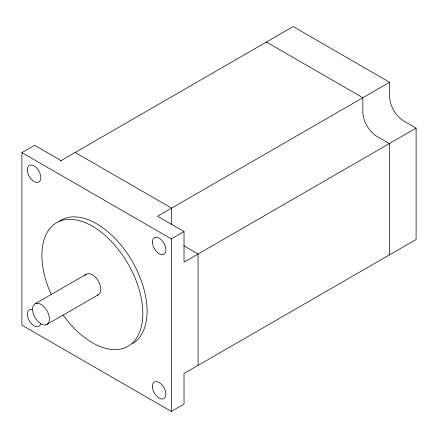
<?xml version="1.0" encoding="UTF-8"?>
<svg xmlns="http://www.w3.org/2000/svg" width="438" height="438" viewBox="0 0 438 438"><rect width="100%" height="100%" fill="white"/><g stroke="black" fill="none" stroke-linecap="round" stroke-linejoin="round"><path stroke-width="0.66" d="M60.499 160.921L293.175 26.587L389.606 82.262L389.606 96.333A20.23 11.678 60 0 0 403.913 121.112L416.1 128.148L416.1 239.498L184.015 373.488L184.031 404.071L171.313 411.413L21.9 325.149L21.9 152.621L34.618 145.279L61.106 160.571M389.606 82.262L157.538 216.246L184.031 231.543L184.031 262.132L416.1 128.148M35.029 303.835L86.423 274.161M21.9 152.621L171.313 238.88L184.031 231.543M46.921 324.438L98.315 294.763M266.419 42.037L362.85 97.707L362.85 111.783A20.23 11.678 60 0 0 377.156 136.557L389.344 143.593L389.344 254.943M75.15 152.468L171.581 208.138L171.581 222.208A20.23 11.678 60 0 0 171.74 224.765M198.069 365.374L198.069 254.024L185.887 246.988A20.23 11.678 60 0 1 183.752 245.57M171.313 238.88L171.313 411.413M40.614 323.901A9.554 5.513 60 0 1 29.308 320.868A9.554 5.513 60 0 1 32.335 309.567M85.087 275.403A11.897 6.866 60 0 1 98.052 280.583A11.897 6.866 60 0 1 97.192 295.207M59.431 221.141A71.372 41.205 60 0 1 131.334 259.778A71.372 41.205 60 0 1 132.659 343.611M51.361 294.747A71.372 41.205 60 0 1 81.884 221.409A71.372 41.205 60 0 1 141.792 324.782A71.372 41.205 60 0 1 63.187 315.157M152.375 242.017A9.554 5.513 60 0 0 162.503 254.626A9.554 5.513 60 0 0 162.503 241.114A9.554 5.513 60 0 0 152.375 242.017M32.565 309.277A11.897 6.866 60 0 0 45.18 324.974A11.897 6.866 60 0 0 45.18 308.149A11.897 6.866 60 0 0 32.565 309.277M27.331 169.824A9.554 5.513 60 0 0 37.465 182.432A9.554 5.513 60 0 0 37.465 168.92A9.554 5.513 60 0 0 27.331 169.824M152.375 386.404A9.554 5.513 60 0 0 162.503 399.013A9.554 5.513 60 0 0 162.503 385.5A9.554 5.513 60 0 0 152.375 386.404"/></g></svg>
